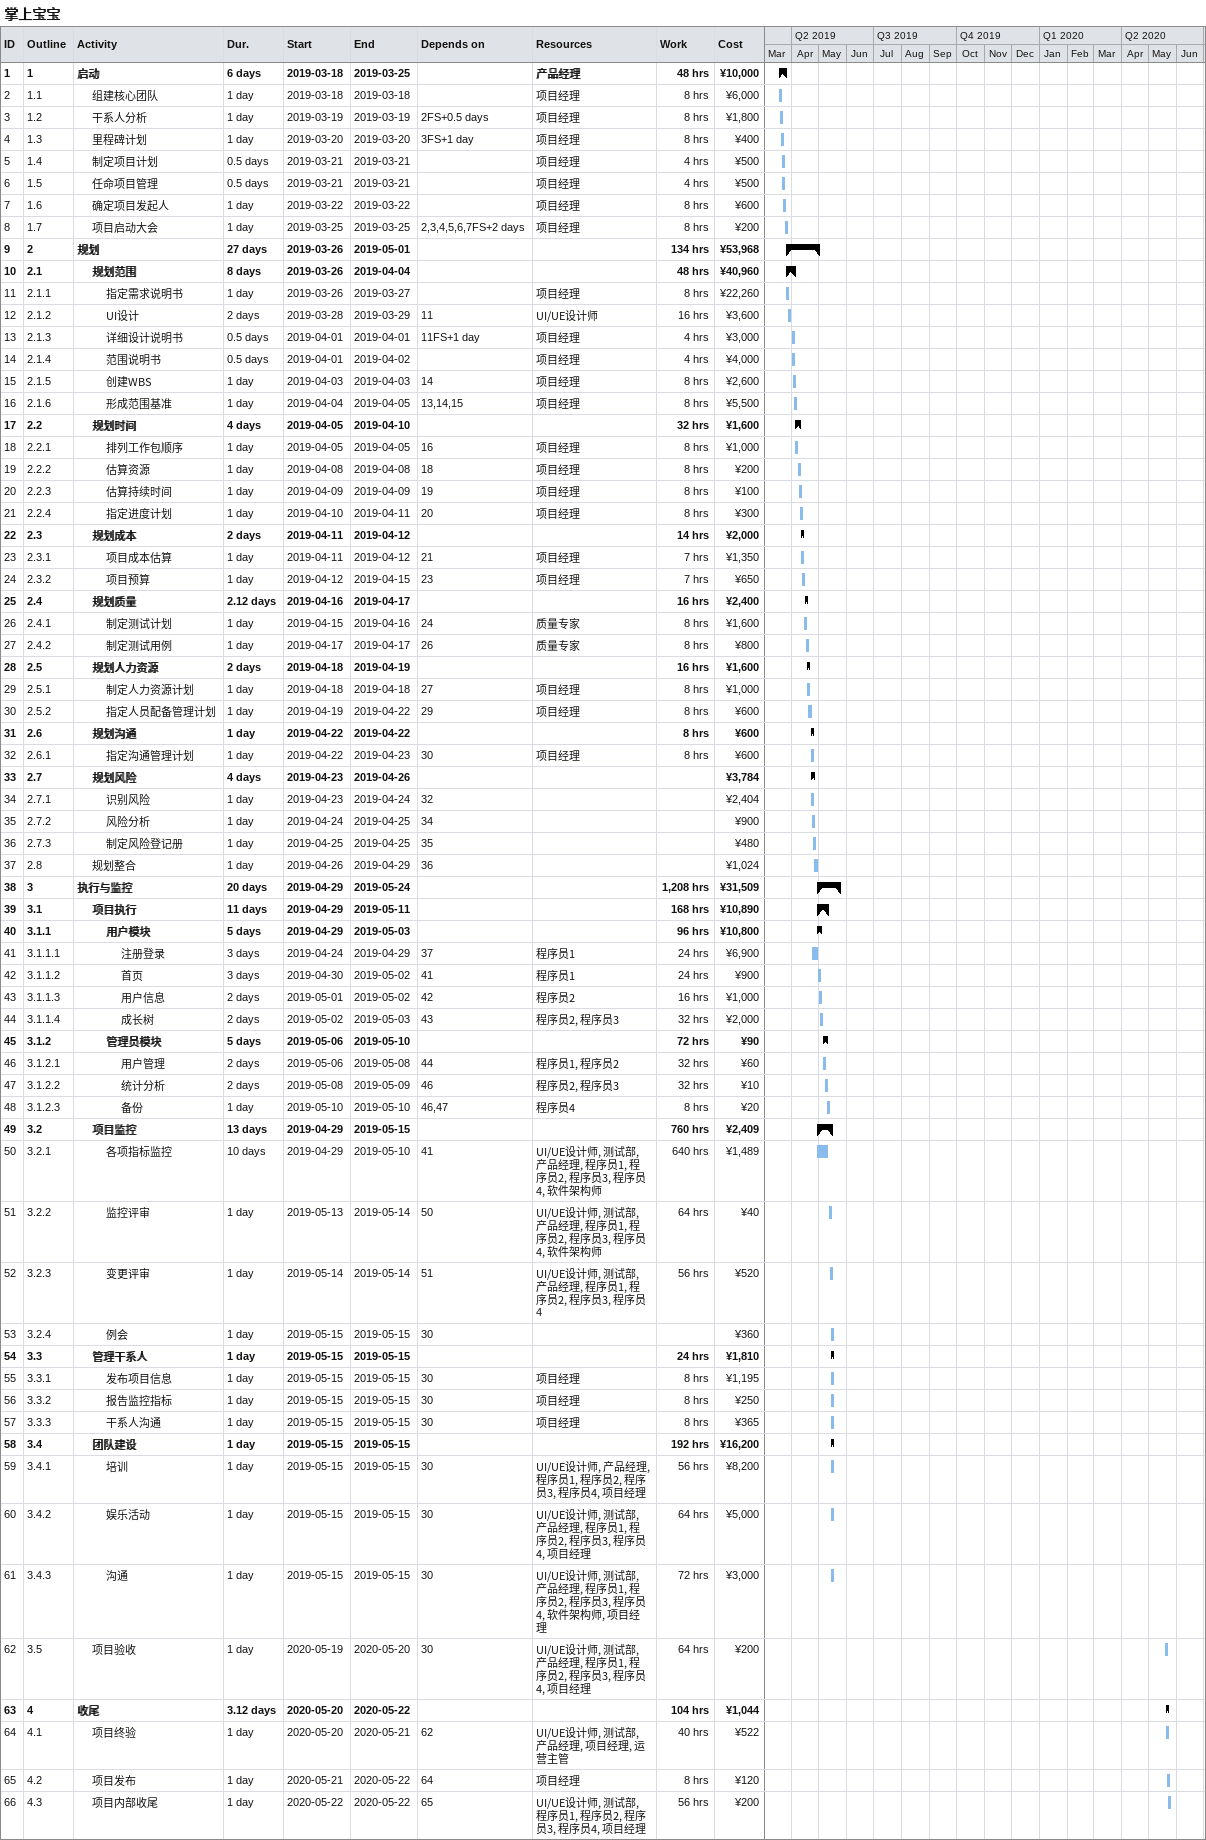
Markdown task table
掌上宝宝

| ID | WBS | Task | Duration | Start | Finish | Predecessors | Resources | Work (h) | Cost (¥) |
|---|---|---|---|---|---|---|---|---|---|
| 1 | 1 | **启动** | 6d | 2019-03-18 | 2019-03-25 |  | 产品经理 | 48 | 10000 |
| 2 | 1.1 | 组建核心团队 | 1d | 2019-03-18 | 2019-03-18 |  | 项目经理 | 8 | 6000 |
| 3 | 1.2 | 干系人分析 | 1d | 2019-03-19 | 2019-03-19 | 2FS+0.5d | 项目经理 | 8 | 1800 |
| 4 | 1.3 | 里程碑计划 | 1d | 2019-03-20 | 2019-03-20 | 3FS+1d | 项目经理 | 8 | 400 |
| 5 | 1.4 | 制定项目计划 | 0.5d | 2019-03-21 | 2019-03-21 |  | 项目经理 | 4 | 500 |
| 6 | 1.5 | 任命项目管理 | 0.5d | 2019-03-21 | 2019-03-21 |  | 项目经理 | 4 | 500 |
| 7 | 1.6 | 确定项目发起人 | 1d | 2019-03-22 | 2019-03-22 |  | 项目经理 | 8 | 600 |
| 8 | 1.7 | 项目启动大会 | 1d | 2019-03-25 | 2019-03-25 | 2, 3, 4, 5, 6, 7FS+2d | 项目经理 | 8 | 200 |
| 9 | 2 | **规划** | 27d | 2019-03-26 | 2019-05-01 |  |  | 134 | 53968 |
| 10 | 2.1 | **规划范围** | 8d | 2019-03-26 | 2019-04-04 |  |  | 48 | 40960 |
| 11 | 2.1.1 | 指定需求说明书 | 1d | 2019-03-26 | 2019-03-27 |  | 项目经理 | 8 | 22260 |
| 12 | 2.1.2 | UI设计 | 2d | 2019-03-28 | 2019-03-29 | 11 | UI/UE设计师 | 16 | 3600 |
| 13 | 2.1.3 | 详细设计说明书 | 0.5d | 2019-04-01 | 2019-04-01 | 11FS+1d | 项目经理 | 4 | 3000 |
| 14 | 2.1.4 | 范围说明书 | 0.5d | 2019-04-01 | 2019-04-02 |  | 项目经理 | 4 | 4000 |
| 15 | 2.1.5 | 创建WBS | 1d | 2019-04-03 | 2019-04-03 | 14 | 项目经理 | 8 | 2600 |
| 16 | 2.1.6 | 形成范围基准 | 1d | 2019-04-04 | 2019-04-05 | 13, 14, 15 | 项目经理 | 8 | 5500 |
| 17 | 2.2 | **规划时间** | 4d | 2019-04-05 | 2019-04-10 |  |  | 32 | 1600 |
| 18 | 2.2.1 | 排列工作包顺序 | 1d | 2019-04-05 | 2019-04-05 | 16 | 项目经理 | 8 | 1000 |
| 19 | 2.2.2 | 估算资源 | 1d | 2019-04-08 | 2019-04-08 | 18 | 项目经理 | 8 | 200 |
| 20 | 2.2.3 | 估算持续时间 | 1d | 2019-04-09 | 2019-04-09 | 19 | 项目经理 | 8 | 100 |
| 21 | 2.2.4 | 指定进度计划 | 1d | 2019-04-10 | 2019-04-11 | 20 | 项目经理 | 8 | 300 |
| 22 | 2.3 | **规划成本** | 2d | 2019-04-11 | 2019-04-12 |  |  | 14 | 2000 |
| 23 | 2.3.1 | 项目成本估算 | 1d | 2019-04-11 | 2019-04-12 | 21 | 项目经理 | 7 | 1350 |
| 24 | 2.3.2 | 项目预算 | 1d | 2019-04-12 | 2019-04-15 | 23 | 项目经理 | 7 | 650 |
| 25 | 2.4 | **规划质量** | 2.12d | 2019-04-16 | 2019-04-17 |  |  | 16 | 2400 |
| 26 | 2.4.1 | 制定测试计划 | 1d | 2019-04-15 | 2019-04-16 | 24 | 质量专家 | 8 | 1600 |
| 27 | 2.4.2 | 制定测试用例 | 1d | 2019-04-17 | 2019-04-17 | 26 | 质量专家 | 8 | 800 |
| 28 | 2.5 | **规划人力资源** | 2d | 2019-04-18 | 2019-04-19 |  |  | 16 | 1600 |
| 29 | 2.5.1 | 制定人力资源计划 | 1d | 2019-04-18 | 2019-04-18 | 27 | 项目经理 | 8 | 1000 |
| 30 | 2.5.2 | 指定人员配备管理计划 | 1d | 2019-04-19 | 2019-04-22 | 29 | 项目经理 | 8 | 600 |
| 31 | 2.6 | **规划沟通** | 1d | 2019-04-22 | 2019-04-22 |  |  | 8 | 600 |
| 32 | 2.6.1 | 指定沟通管理计划 | 1d | 2019-04-22 | 2019-04-23 | 30 | 项目经理 | 8 | 600 |
| 33 | 2.7 | **规划风险** | 4d | 2019-04-23 | 2019-04-26 |  |  |  | 3784 |
| 34 | 2.7.1 | 识别风险 | 1d | 2019-04-23 | 2019-04-24 | 32 |  |  | 2404 |
| 35 | 2.7.2 | 风险分析 | 1d | 2019-04-24 | 2019-04-25 | 34 |  |  | 900 |
| 36 | 2.7.3 | 制定风险登记册 | 1d | 2019-04-25 | 2019-04-25 | 35 |  |  | 480 |
| 37 | 2.8 | 规划整合 | 1d | 2019-04-26 | 2019-04-29 | 36 |  |  | 1024 |
| 38 | 3 | **执行与监控** | 20d | 2019-04-29 | 2019-05-24 |  |  | 1208 | 31509 |
| 39 | 3.1 | **项目执行** | 11d | 2019-04-29 | 2019-05-11 |  |  | 168 | 10890 |
| 40 | 3.1.1 | **用户模块** | 5d | 2019-04-29 | 2019-05-03 |  |  | 96 | 10800 |
| 41 | 3.1.1.1 | 注册登录 | 3d | 2019-04-24 | 2019-04-29 | 37 | 程序员1 | 24 | 6900 |
| 42 | 3.1.1.2 | 首页 | 3d | 2019-04-30 | 2019-05-02 | 41 | 程序员1 | 24 | 900 |
| 43 | 3.1.1.3 | 用户信息 | 2d | 2019-05-01 | 2019-05-02 | 42 | 程序员2 | 16 | 1000 |
| 44 | 3.1.1.4 | 成长树 | 2d | 2019-05-02 | 2019-05-03 | 43 | 程序员2, 程序员3 | 32 | 2000 |
| 45 | 3.1.2 | **管理员模块** | 5d | 2019-05-06 | 2019-05-10 |  |  | 72 | 90 |
| 46 | 3.1.2.1 | 用户管理 | 2d | 2019-05-06 | 2019-05-08 | 44 | 程序员1, 程序员2 | 32 | 60 |
| 47 | 3.1.2.2 | 统计分析 | 2d | 2019-05-08 | 2019-05-09 | 46 | 程序员2, 程序员3 | 32 | 10 |
| 48 | 3.1.2.3 | 备份 | 1d | 2019-05-10 | 2019-05-10 | 46, 47 | 程序员4 | 8 | 20 |
| 49 | 3.2 | **项目监控** | 13d | 2019-04-29 | 2019-05-15 |  |  | 760 | 2409 |
| 50 | 3.2.1 | 各项指标监控 | 10d | 2019-04-29 | 2019-05-10 | 41 | UI/UE设计师, 测试部, 产品经理, 程序员1, 程序员2, 程序员3, 程序员4, 软件架构师 | 640 | 1489 |
| 51 | 3.2.2 | 监控评审 | 1d | 2019-05-13 | 2019-05-14 | 50 | UI/UE设计师, 测试部, 产品经理, 程序员1, 程序员2, 程序员3, 程序员4, 软件架构师 | 64 | 40 |
| 52 | 3.2.3 | 变更评审 | 1d | 2019-05-14 | 2019-05-14 | 51 | UI/UE设计师, 测试部, 产品经理, 程序员1, 程序员2, 程序员3, 程序员4 | 56 | 520 |
| 53 | 3.2.4 | 例会 | 1d | 2019-05-15 | 2019-05-15 | 30 |  |  | 360 |
| 54 | 3.3 | **管理干系人** | 1d | 2019-05-15 | 2019-05-15 |  |  | 24 | 1810 |
| 55 | 3.3.1 | 发布项目信息 | 1d | 2019-05-15 | 2019-05-15 | 30 | 项目经理 | 8 | 1195 |
| 56 | 3.3.2 | 报告监控指标 | 1d | 2019-05-15 | 2019-05-15 | 30 | 项目经理 | 8 | 250 |
| 57 | 3.3.3 | 干系人沟通 | 1d | 2019-05-15 | 2019-05-15 | 30 | 项目经理 | 8 | 365 |
| 58 | 3.4 | **团队建设** | 1d | 2019-05-15 | 2019-05-15 |  |  | 192 | 16200 |
| 59 | 3.4.1 | 培训 | 1d | 2019-05-15 | 2019-05-15 | 30 | UI/UE设计师, 产品经理, 程序员1, 程序员2, 程序员3, 程序员4, 项目经理 | 56 | 8200 |
| 60 | 3.4.2 | 娱乐活动 | 1d | 2019-05-15 | 2019-05-15 | 30 | UI/UE设计师, 测试部, 产品经理, 程序员1, 程序员2, 程序员3, 程序员4, 项目经理 | 64 | 5000 |
| 61 | 3.4.3 | 沟通 | 1d | 2019-05-15 | 2019-05-15 | 30 | UI/UE设计师, 测试部, 产品经理, 程序员1, 程序员2, 程序员3, 程序员4, 软件架构师, 项目经理 | 72 | 3000 |
| 62 | 3.5 | 项目验收 | 1d | 2020-05-19 | 2020-05-20 | 30 | UI/UE设计师, 测试部, 产品经理, 程序员1, 程序员2, 程序员3, 程序员4, 项目经理 | 64 | 200 |
| 63 | 4 | **收尾** | 3.12d | 2020-05-20 | 2020-05-22 |  |  | 104 | 1044 |
| 64 | 4.1 | 项目终验 | 1d | 2020-05-20 | 2020-05-21 | 62 | UI/UE设计师, 测试部, 产品经理, 项目经理, 运营主管 | 40 | 522 |
| 65 | 4.2 | 项目发布 | 1d | 2020-05-21 | 2020-05-22 | 64 | 项目经理 | 8 | 120 |
| 66 | 4.3 | 项目内部收尾 | 1d | 2020-05-22 | 2020-05-22 | 65 | UI/UE设计师, 测试部, 程序员1, 程序员2, 程序员3, 程序员4, 项目经理 | 56 | 200 |
